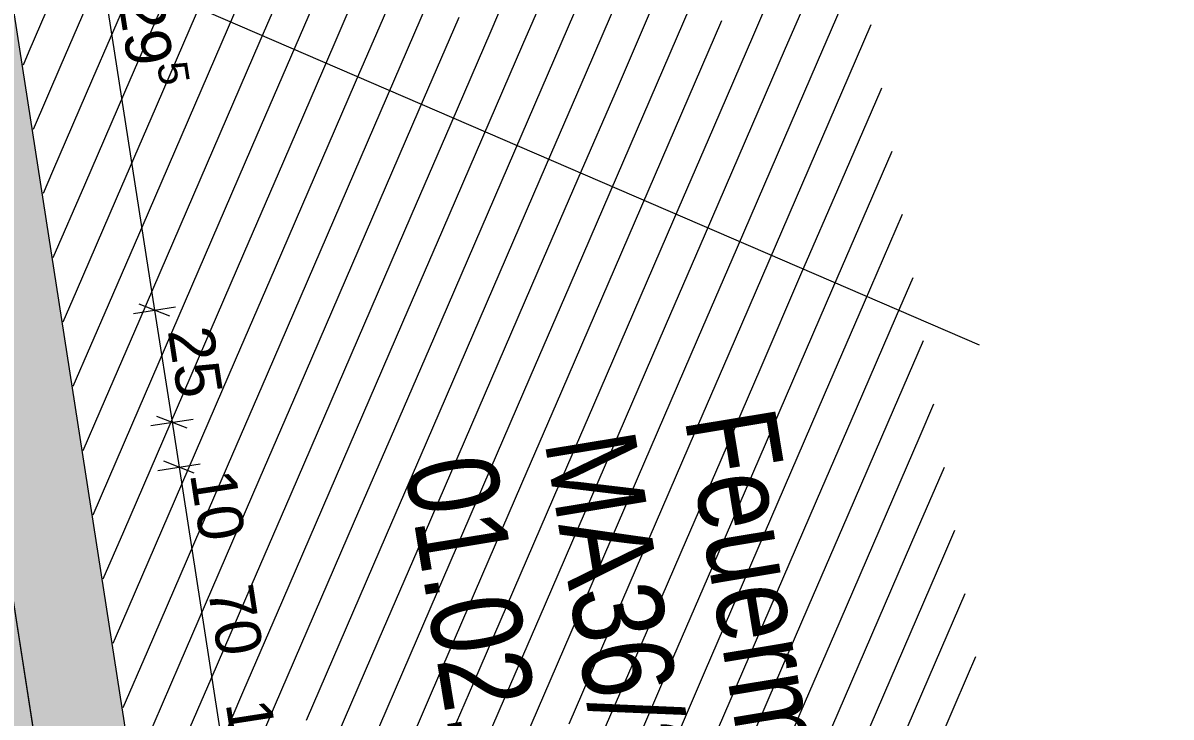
# Model space of a CAD drawing. Header units: millimetres. Extents: x 12535370 to 12566104, y 356204400 to 356234587.
# Drawn here: x 12555867 to 12558395, y 356217126 to 356218655 of the extents above; entities that cross this region are included whole.
import ezdxf
from ezdxf.enums import TextEntityAlignment as Align

# ---------------------------------------------------------------- set-up
doc = ezdxf.new("R2010")
doc.units = ezdxf.units.MM
doc.header["$MEASUREMENT"] = 0
doc.linetypes.add('Dot & Dashed', pattern=[6702.78, 3527.78, -1763.89, 0, -1411.11])
for name, color, linetype in [('New_015 Innenwände', 7, 'Continuous'), ('New_035 Decken', 7, 'Continuous'), ('New_290 Raster _ Achsen', 7, 'Continuous'), ('New_GRUNDSTÜCKSGRENZE', 7, 'Continuous')]:
    doc.layers.add(name, color=color, linetype=linetype)
for name, color, linetype, lineweight in [('New_015 Innenwände_Pen_No__1', 7, 'Continuous', 13), ('New_035 Decken_Pen_No__1', 7, 'Continuous', 13), ('New_255 Plangrafiken_Pen_No__1', 7, 'Continuous', 13), ('New_255 Plangrafiken_Pen_No__39', 8, 'Continuous', 13), ('New_290 Raster _ Achsen_Pen_No__108', 7, 'Continuous', 13), ('New_GRUNDSTÜCKSGRENZE_Pen_No__1', 7, 'Continuous', 13)]:
    doc.layers.add(name, color=color, linetype=linetype, lineweight=lineweight)
doc.styles.add('GENERATED_STYLE_1', font='arial.ttf')
doc.styles.add('GENERATED_STYLE_2', font='arial.ttf', dxfattribs={"width": 0.8})
doc.dimstyles.new('GENERATED_STYLE__3', dxfattribs={"dimtxt": 100, "dimasz": 47.5, "dimexe": 0.18, "dimexo": 2, "dimgap": 0, "dimtad": 1, "dimlfac": 0.001, "dimzin": 0, "dimdsep": 46, "dimtxsty": 'GENERATED_STYLE_1', "dimblk": 'ARROWHEAD_2', "dimblk1": 'ARROWHEAD_2', "dimblk2": 'ARROWHEAD_2', "dimcen": 0.09, "dimclrd": 7, "dimclre": 7, "dimclrt": 7, "dimadec": 0, "dimazin": 0, "dimtfac": 1, "dimtdec": 4, "dimtmove": 0, "dimatfit": 3, "dimfxl": 1, "dimtolj": 1, "dimtzin": 0, "dimarcsym": 0})

# ---------------------------------------------------------------- blocks, each defined once
blk = doc.blocks.new('*X27', base_point=(12240439.2, 356160438.4))
at = {"layer": 'New_255 Plangrafiken_Pen_No__39', "color": 8, "linetype": 'Continuous', "lineweight": 13}
for p, q in [((12556406.3, 356218848.6), (12556318.2, 356218644.7)), ((12556406.3, 356218848.6), (12556318.2, 356218644.7)), ((12556984.7, 356218840.7), (12556896.6, 356218636.7)), ((12556984.7, 356218840.7), (12556896.6, 356218636.7)), ((12556476.3, 356218818.3), (12556388.2, 356218614.4)), ((12556476.3, 356218818.3), (12556388.2, 356218614.4)), ((12557563.2, 356218832.7), (12557475.1, 356218628.8)), ((12557563.2, 356218832.7), (12557475.1, 356218628.8)), ((12555967.9, 356218796), (12555879.8, 356218592.1)), ((12555967.9, 356218796), (12555879.8, 356218592.1)), ((12556546.4, 356218788.1), (12556458.3, 356218584.1)), ((12556546.4, 356218788.1), (12556458.3, 356218584.1)), ((12557054.8, 356218810.4), (12556966.7, 356218606.5)), ((12557054.8, 356218810.4), (12556966.7, 356218606.5)), ((12557633.2, 356218802.5), (12557545.2, 356218598.6)), ((12557633.2, 356218802.5), (12557545.2, 356218598.6)), ((12556038, 356218765.7), (12555949.9, 356218561.8)), ((12556038, 356218765.7), (12555949.9, 356218561.8)), ((12557124.8, 356218780.1), (12557036.7, 356218576.2)), ((12557124.8, 356218780.1), (12557036.7, 356218576.2)), ((12557703.3, 356218772.2), (12557615.2, 356218568.3)), ((12557703.3, 356218772.2), (12557615.2, 356218568.3)), ((12556108, 356218735.5), (12556019.9, 356218531.6)), ((12556108, 356218735.5), (12556019.9, 356218531.6)), ((12556616.4, 356218757.8), (12556528.3, 356218553.9)), ((12556616.4, 356218757.8), (12556528.3, 356218553.9)), ((12557194.9, 356218749.9), (12557106.8, 356218546)), ((12557194.9, 356218749.9), (12557106.8, 356218546)), ((12556686.5, 356218727.5), (12556598.4, 356218523.6)), ((12556686.5, 356218727.5), (12556598.4, 356218523.6)), ((12557264.9, 356218719.6), (12557176.9, 356218515.7)), ((12557264.9, 356218719.6), (12557176.9, 356218515.7)), ((12556178.1, 356218705.2), (12556090, 356218501.3)), ((12556178.1, 356218705.2), (12556090, 356218501.3)), ((12556756.5, 356218697.3), (12556668.4, 356218493.4)), ((12556756.5, 356218697.3), (12556668.4, 356218493.4)), ((12557335, 356218689.3), (12557246.9, 356218485.4)), ((12557335, 356218689.3), (12557246.9, 356218485.4)), ((12556248.1, 356218674.9), (12556160, 356218471)), ((12556248.1, 356218674.9), (12556160, 356218471)), ((12556826.6, 356218667), (12556738.5, 356218463.1)), ((12556826.6, 356218667), (12556738.5, 356218463.1)), ((12556318.2, 356218644.7), (12556230.1, 356218440.8)), ((12556318.2, 356218644.7), (12556230.1, 356218440.8)), ((12556896.6, 356218636.7), (12556808.6, 356218432.8)), ((12556896.6, 356218636.7), (12556808.6, 356218432.8)), ((12557405, 356218659.1), (12557317, 356218455.2)), ((12557405, 356218659.1), (12557317, 356218455.2)), ((12557733.8, 356218650.4), (12557685.3, 356218538)), ((12557733.8, 356218650.4), (12557685.3, 356218538)), ((12556388.2, 356218614.4), (12556300.1, 356218410.5)), ((12556388.2, 356218614.4), (12556300.1, 356218410.5)), ((12557475.1, 356218628.8), (12557387, 356218424.9)), ((12557475.1, 356218628.8), (12557387, 356218424.9)), ((12555879.8, 356218592.1), (12555866.8, 356218562)), ((12555879.8, 356218592.1), (12555866.8, 356218562)), ((12556458.3, 356218584.1), (12556370.2, 356218380.2)), ((12556458.3, 356218584.1), (12556370.2, 356218380.2)), ((12556966.7, 356218606.5), (12556878.6, 356218402.6)), ((12556966.7, 356218606.5), (12556878.6, 356218402.6)), ((12557545.2, 356218598.6), (12557457.1, 356218394.7)), ((12557545.2, 356218598.6), (12557457.1, 356218394.7)), ((12555949.9, 356218561.8), (12555888.8, 356218420.4)), ((12555949.9, 356218561.8), (12555888.8, 356218420.4)), ((12557036.7, 356218576.2), (12556948.7, 356218372.3)), ((12557036.7, 356218576.2), (12556948.7, 356218372.3)), ((12557615.2, 356218568.3), (12557527.1, 356218364.4)), ((12557615.2, 356218568.3), (12557527.1, 356218364.4)), ((12556528.3, 356218553.9), (12556440.2, 356218350)), ((12556528.3, 356218553.9), (12556440.2, 356218350)), ((12557106.8, 356218546), (12557018.7, 356218342.1)), ((12557106.8, 356218546), (12557018.7, 356218342.1)), ((12557685.3, 356218538), (12557597.2, 356218334.1)), ((12557685.3, 356218538), (12557597.2, 356218334.1)), ((12556019.9, 356218531.6), (12555931.8, 356218327.6)), ((12556019.9, 356218531.6), (12555931.8, 356218327.6)), ((12556598.4, 356218523.6), (12556510.3, 356218319.7)), ((12556598.4, 356218523.6), (12556510.3, 356218319.7)), ((12557176.9, 356218515.7), (12557088.8, 356218311.8)), ((12557176.9, 356218515.7), (12557088.8, 356218311.8)), ((12557755.3, 356218507.8), (12557667.2, 356218303.9)), ((12557755.3, 356218507.8), (12557667.2, 356218303.9)), ((12557756.8, 356218511.2), (12557755.3, 356218507.8)), ((12557756.8, 356218511.2), (12557755.3, 356218507.8)), ((12556090, 356218501.3), (12556001.9, 356218297.4)), ((12556090, 356218501.3), (12556001.9, 356218297.4)), ((12556668.4, 356218493.4), (12556580.4, 356218289.5)), ((12556668.4, 356218493.4), (12556580.4, 356218289.5)), ((12557246.9, 356218485.4), (12557158.8, 356218281.5)), ((12557246.9, 356218485.4), (12557158.8, 356218281.5)), ((12556160, 356218471), (12556071.9, 356218267.1)), ((12556160, 356218471), (12556071.9, 356218267.1)), ((12556738.5, 356218463.1), (12556650.4, 356218259.2)), ((12556738.5, 356218463.1), (12556650.4, 356218259.2)), ((12556230.1, 356218440.8), (12556142, 356218236.9)), ((12556230.1, 356218440.8), (12556142, 356218236.9)), ((12556808.6, 356218432.8), (12556720.5, 356218228.9)), ((12556808.6, 356218432.8), (12556720.5, 356218228.9)), ((12557317, 356218455.2), (12557228.9, 356218251.3)), ((12557317, 356218455.2), (12557228.9, 356218251.3)), ((12556300.1, 356218410.5), (12556212.1, 356218206.6)), ((12556300.1, 356218410.5), (12556212.1, 356218206.6)), ((12557387, 356218424.9), (12557298.9, 356218221)), ((12557387, 356218424.9), (12557298.9, 356218221)), ((12556878.6, 356218402.6), (12556790.5, 356218198.7)), ((12556878.6, 356218402.6), (12556790.5, 356218198.7)), ((12557457.1, 356218394.7), (12557369, 356218190.7)), ((12557457.1, 356218394.7), (12557369, 356218190.7)), ((12556370.2, 356218380.2), (12556282.1, 356218176.3)), ((12556370.2, 356218380.2), (12556282.1, 356218176.3)), ((12556948.7, 356218372.3), (12556860.6, 356218168.4)), ((12556948.7, 356218372.3), (12556860.6, 356218168.4)), ((12557527.1, 356218364.4), (12557439, 356218160.5)), ((12557527.1, 356218364.4), (12557439, 356218160.5)), ((12557779.8, 356218372), (12557737.3, 356218273.6)), ((12557779.8, 356218372), (12557737.3, 356218273.6)), ((12556440.2, 356218350), (12556352.2, 356218146.1)), ((12556440.2, 356218350), (12556352.2, 356218146.1)), ((12557018.7, 356218342.1), (12556930.6, 356218138.1)), ((12557018.7, 356218342.1), (12556930.6, 356218138.1)), ((12557597.2, 356218334.1), (12557509.1, 356218130.2)), ((12557597.2, 356218334.1), (12557509.1, 356218130.2)), ((12555931.8, 356218327.6), (12555910.8, 356218278.9)), ((12555931.8, 356218327.6), (12555910.8, 356218278.9)), ((12556510.3, 356218319.7), (12556422.2, 356218115.8)), ((12556510.3, 356218319.7), (12556422.2, 356218115.8)), ((12557088.8, 356218311.8), (12557000.7, 356218107.9)), ((12557088.8, 356218311.8), (12557000.7, 356218107.9)), ((12556001.9, 356218297.4), (12555932.7, 356218137.3)), ((12556001.9, 356218297.4), (12555932.7, 356218137.3)), ((12556580.4, 356218289.5), (12556492.3, 356218085.5)), ((12556580.4, 356218289.5), (12556492.3, 356218085.5)), ((12557158.8, 356218281.5), (12557070.7, 356218077.6)), ((12557158.8, 356218281.5), (12557070.7, 356218077.6)), ((12557667.2, 356218303.9), (12557579.1, 356218100)), ((12557667.2, 356218303.9), (12557579.1, 356218100)), ((12556071.9, 356218267.1), (12555983.9, 356218063.2)), ((12556071.9, 356218267.1), (12555983.9, 356218063.2)), ((12556650.4, 356218259.2), (12556562.3, 356218055.3)), ((12556650.4, 356218259.2), (12556562.3, 356218055.3)), ((12557737.3, 356218273.6), (12557649.2, 356218069.7)), ((12557737.3, 356218273.6), (12557649.2, 356218069.7)), ((12556142, 356218236.9), (12556053.9, 356218032.9)), ((12556142, 356218236.9), (12556053.9, 356218032.9)), ((12557228.9, 356218251.3), (12557140.8, 356218047.4)), ((12557228.9, 356218251.3), (12557140.8, 356218047.4)), ((12557802.8, 356218232.8), (12557719.3, 356218039.4)), ((12557802.8, 356218232.8), (12557719.3, 356218039.4)), ((12556212.1, 356218206.6), (12556124, 356218002.7)), ((12556212.1, 356218206.6), (12556124, 356218002.7)), ((12556720.5, 356218228.9), (12556632.4, 356218025)), ((12556720.5, 356218228.9), (12556632.4, 356218025)), ((12557298.9, 356218221), (12557210.8, 356218017.1)), ((12557298.9, 356218221), (12557210.8, 356218017.1)), ((12556790.5, 356218198.7), (12556702.4, 356217994.8)), ((12556790.5, 356218198.7), (12556702.4, 356217994.8)), ((12557369, 356218190.7), (12557280.9, 356217986.8)), ((12557369, 356218190.7), (12557280.9, 356217986.8)), ((12556282.1, 356218176.3), (12556194, 356217972.4)), ((12556282.1, 356218176.3), (12556194, 356217972.4)), ((12556860.6, 356218168.4), (12556772.5, 356217964.5)), ((12556860.6, 356218168.4), (12556772.5, 356217964.5)), ((12557439, 356218160.5), (12557351, 356217956.6)), ((12557439, 356218160.5), (12557351, 356217956.6)), ((12556352.2, 356218146.1), (12556264.1, 356217942.2)), ((12556352.2, 356218146.1), (12556264.1, 356217942.2)), ((12556930.6, 356218138.1), (12556842.5, 356217934.2)), ((12556930.6, 356218138.1), (12556842.5, 356217934.2)), ((12557509.1, 356218130.2), (12557421, 356217926.3)), ((12557509.1, 356218130.2), (12557421, 356217926.3)), ((12556422.2, 356218115.8), (12556334.1, 356217911.9)), ((12556422.2, 356218115.8), (12556334.1, 356217911.9)), ((12557000.7, 356218107.9), (12556912.6, 356217904)), ((12557000.7, 356218107.9), (12556912.6, 356217904)), ((12556492.3, 356218085.5), (12556404.2, 356217881.6)), ((12556492.3, 356218085.5), (12556404.2, 356217881.6)), ((12557579.1, 356218100), (12557491.1, 356217896)), ((12557579.1, 356218100), (12557491.1, 356217896)), ((12557825.8, 356218093.6), (12557789.3, 356218009.2)), ((12557825.8, 356218093.6), (12557789.3, 356218009.2)), ((12555983.9, 356218063.2), (12555954.7, 356217995.8)), ((12555983.9, 356218063.2), (12555954.7, 356217995.8)), ((12556562.3, 356218055.3), (12556474.2, 356217851.4)), ((12556562.3, 356218055.3), (12556474.2, 356217851.4)), ((12557070.7, 356218077.6), (12556982.7, 356217873.7)), ((12557070.7, 356218077.6), (12556982.7, 356217873.7)), ((12557649.2, 356218069.7), (12557561.1, 356217865.8)), ((12557649.2, 356218069.7), (12557561.1, 356217865.8)), ((12556053.9, 356218032.9), (12555976.7, 356217854.2)), ((12556053.9, 356218032.9), (12555976.7, 356217854.2)), ((12557140.8, 356218047.4), (12557052.7, 356217843.4)), ((12557140.8, 356218047.4), (12557052.7, 356217843.4)), ((12557719.3, 356218039.4), (12557631.2, 356217835.5)), ((12557719.3, 356218039.4), (12557631.2, 356217835.5)), ((12556124, 356218002.7), (12556035.9, 356217798.8)), ((12556124, 356218002.7), (12556035.9, 356217798.8)), ((12556632.4, 356218025), (12556544.3, 356217821.1)), ((12556632.4, 356218025), (12556544.3, 356217821.1)), ((12557210.8, 356218017.1), (12557122.8, 356217813.2)), ((12557210.8, 356218017.1), (12557122.8, 356217813.2)), ((12557789.3, 356218009.2), (12557701.2, 356217805.3)), ((12557789.3, 356218009.2), (12557701.2, 356217805.3)), ((12556702.4, 356217994.8), (12556614.3, 356217790.8)), ((12556702.4, 356217994.8), (12556614.3, 356217790.8)), ((12557280.9, 356217986.8), (12557192.8, 356217782.9)), ((12557280.9, 356217986.8), (12557192.8, 356217782.9)), ((12556194, 356217972.4), (12556105.9, 356217768.5)), ((12556194, 356217972.4), (12556105.9, 356217768.5)), ((12556772.5, 356217964.5), (12556684.4, 356217760.6)), ((12556772.5, 356217964.5), (12556684.4, 356217760.6)), ((12557351, 356217956.6), (12557262.9, 356217752.7)), ((12557351, 356217956.6), (12557262.9, 356217752.7)), ((12557848.8, 356217954.4), (12557771.3, 356217775)), ((12557848.8, 356217954.4), (12557771.3, 356217775)), ((12556264.1, 356217942.2), (12556176, 356217738.2)), ((12556264.1, 356217942.2), (12556176, 356217738.2)), ((12556842.5, 356217934.2), (12556754.5, 356217730.3)), ((12556842.5, 356217934.2), (12556754.5, 356217730.3)), ((12557421, 356217926.3), (12557332.9, 356217722.4)), ((12557421, 356217926.3), (12557332.9, 356217722.4)), ((12556334.1, 356217911.9), (12556246, 356217708)), ((12556334.1, 356217911.9), (12556246, 356217708)), ((12556912.6, 356217904), (12556824.5, 356217700.1)), ((12556912.6, 356217904), (12556824.5, 356217700.1)), ((12556404.2, 356217881.6), (12556316.1, 356217677.7)), ((12556404.2, 356217881.6), (12556316.1, 356217677.7)), ((12557491.1, 356217896), (12557403, 356217692.1)), ((12557491.1, 356217896), (12557403, 356217692.1)), ((12556474.2, 356217851.4), (12556386.2, 356217647.5)), ((12556474.2, 356217851.4), (12556386.2, 356217647.5)), ((12556982.7, 356217873.7), (12556894.6, 356217669.8)), ((12556982.7, 356217873.7), (12556894.6, 356217669.8)), ((12557561.1, 356217865.8), (12557473, 356217661.9)), ((12557561.1, 356217865.8), (12557473, 356217661.9)), ((12557052.7, 356217843.4), (12556964.6, 356217639.5)), ((12557052.7, 356217843.4), (12556964.6, 356217639.5)), ((12557631.2, 356217835.5), (12557543.1, 356217631.6)), ((12557631.2, 356217835.5), (12557543.1, 356217631.6)), ((12556544.3, 356217821.1), (12556456.2, 356217617.2)), ((12556544.3, 356217821.1), (12556456.2, 356217617.2)), ((12557122.8, 356217813.2), (12557034.7, 356217609.3)), ((12557122.8, 356217813.2), (12557034.7, 356217609.3)), ((12557701.2, 356217805.3), (12557613.1, 356217601.3)), ((12557701.2, 356217805.3), (12557613.1, 356217601.3)), ((12557871.8, 356217815.2), (12557841.3, 356217744.7)), ((12557871.8, 356217815.2), (12557841.3, 356217744.7)), ((12556035.9, 356217798.8), (12555998.7, 356217712.6)), ((12556035.9, 356217798.8), (12555998.7, 356217712.6)), ((12556614.3, 356217790.8), (12556526.3, 356217586.9)), ((12556614.3, 356217790.8), (12556526.3, 356217586.9)), ((12557192.8, 356217782.9), (12557104.7, 356217579)), ((12557192.8, 356217782.9), (12557104.7, 356217579)), ((12557771.3, 356217775), (12557683.2, 356217571.1)), ((12557771.3, 356217775), (12557683.2, 356217571.1)), ((12556105.9, 356217768.5), (12556020.6, 356217571.1)), ((12556105.9, 356217768.5), (12556020.6, 356217571.1)), ((12556684.4, 356217760.6), (12556596.3, 356217556.7)), ((12556684.4, 356217760.6), (12556596.3, 356217556.7)), ((12557262.9, 356217752.7), (12557174.8, 356217548.7)), ((12557262.9, 356217752.7), (12557174.8, 356217548.7)), ((12556176, 356217738.2), (12556087.9, 356217534.3)), ((12556176, 356217738.2), (12556087.9, 356217534.3)), ((12556754.5, 356217730.3), (12556666.4, 356217526.4)), ((12556754.5, 356217730.3), (12556666.4, 356217526.4)), ((12557841.3, 356217744.7), (12557753.2, 356217540.8)), ((12557841.3, 356217744.7), (12557753.2, 356217540.8)), ((12556246, 356217708), (12556158, 356217504.1)), ((12556246, 356217708), (12556158, 356217504.1)), ((12556824.5, 356217700.1), (12556736.4, 356217496.1)), ((12556824.5, 356217700.1), (12556736.4, 356217496.1)), ((12557332.9, 356217722.4), (12557244.8, 356217518.5)), ((12557332.9, 356217722.4), (12557244.8, 356217518.5)), ((12556316.1, 356217677.7), (12556228, 356217473.8)), ((12556316.1, 356217677.7), (12556228, 356217473.8)), ((12557403, 356217692.1), (12557314.9, 356217488.2)), ((12557403, 356217692.1), (12557314.9, 356217488.2)), ((12557894.8, 356217676), (12557823.3, 356217510.6)), ((12557894.8, 356217676), (12557823.3, 356217510.6)), ((12556894.6, 356217669.8), (12556806.5, 356217465.9)), ((12556894.6, 356217669.8), (12556806.5, 356217465.9)), ((12557473, 356217661.9), (12557384.9, 356217458)), ((12557473, 356217661.9), (12557384.9, 356217458)), ((12556386.2, 356217647.5), (12556298.1, 356217443.5)), ((12556386.2, 356217647.5), (12556298.1, 356217443.5)), ((12556964.6, 356217639.5), (12556876.5, 356217435.6)), ((12556964.6, 356217639.5), (12556876.5, 356217435.6)), ((12557543.1, 356217631.6), (12557455, 356217427.7)), ((12557543.1, 356217631.6), (12557455, 356217427.7)), ((12556456.2, 356217617.2), (12556368.1, 356217413.3)), ((12556456.2, 356217617.2), (12556368.1, 356217413.3)), ((12557034.7, 356217609.3), (12556946.6, 356217405.4)), ((12557034.7, 356217609.3), (12556946.6, 356217405.4)), ((12557613.1, 356217601.3), (12557525.1, 356217397.4)), ((12557613.1, 356217601.3), (12557525.1, 356217397.4)), ((12556526.3, 356217586.9), (12556438.2, 356217383)), ((12556526.3, 356217586.9), (12556438.2, 356217383)), ((12557104.7, 356217579), (12557016.6, 356217375.1)), ((12557104.7, 356217579), (12557016.6, 356217375.1)), ((12556596.3, 356217556.7), (12556508.2, 356217352.8)), ((12556596.3, 356217556.7), (12556508.2, 356217352.8)), ((12557174.8, 356217548.7), (12557086.7, 356217344.8)), ((12557174.8, 356217548.7), (12557086.7, 356217344.8)), ((12557683.2, 356217571.1), (12557595.1, 356217367.2)), ((12557683.2, 356217571.1), (12557595.1, 356217367.2)), ((12556087.9, 356217534.3), (12556042.6, 356217429.5)), ((12556087.9, 356217534.3), (12556042.6, 356217429.5)), ((12556666.4, 356217526.4), (12556578.3, 356217322.5)), ((12556666.4, 356217526.4), (12556578.3, 356217322.5)), ((12557753.2, 356217540.8), (12557665.2, 356217336.9)), ((12557753.2, 356217540.8), (12557665.2, 356217336.9)), ((12557917.8, 356217536.8), (12557893.4, 356217480.3)), ((12557917.8, 356217536.8), (12557893.4, 356217480.3)), ((12556158, 356217504.1), (12556069.9, 356217300.2)), ((12556158, 356217504.1), (12556069.9, 356217300.2)), ((12557244.8, 356217518.5), (12557156.8, 356217314.6)), ((12557244.8, 356217518.5), (12557156.8, 356217314.6)), ((12557823.3, 356217510.6), (12557735.2, 356217306.6)), ((12557823.3, 356217510.6), (12557735.2, 356217306.6)), ((12556228, 356217473.8), (12556139.9, 356217269.9)), ((12556228, 356217473.8), (12556139.9, 356217269.9)), ((12556736.4, 356217496.1), (12556648.3, 356217292.2)), ((12556736.4, 356217496.1), (12556648.3, 356217292.2)), ((12557314.9, 356217488.2), (12557226.8, 356217284.3)), ((12557314.9, 356217488.2), (12557226.8, 356217284.3)), ((12557893.4, 356217480.3), (12557805.3, 356217276.4)), ((12557893.4, 356217480.3), (12557805.3, 356217276.4)), ((12556806.5, 356217465.9), (12556718.4, 356217262)), ((12556806.5, 356217465.9), (12556718.4, 356217262)), ((12557384.9, 356217458), (12557296.9, 356217254)), ((12557384.9, 356217458), (12557296.9, 356217254)), ((12556298.1, 356217443.5), (12556210, 356217239.6)), ((12556298.1, 356217443.5), (12556210, 356217239.6)), ((12556876.5, 356217435.6), (12556788.4, 356217231.7)), ((12556876.5, 356217435.6), (12556788.4, 356217231.7)), ((12557455, 356217427.7), (12557366.9, 356217223.8)), ((12557455, 356217427.7), (12557366.9, 356217223.8)), ((12556368.1, 356217413.3), (12556280, 356217209.4)), ((12556368.1, 356217413.3), (12556280, 356217209.4)), ((12556946.6, 356217405.4), (12556858.5, 356217201.4)), ((12556946.6, 356217405.4), (12556858.5, 356217201.4)), ((12557525.1, 356217397.4), (12557437, 356217193.5)), ((12557525.1, 356217397.4), (12557437, 356217193.5)), ((12557940.8, 356217397.6), (12557875.3, 356217246.1)), ((12557940.8, 356217397.6), (12557875.3, 356217246.1)), ((12556438.2, 356217383), (12556350.1, 356217179.1)), ((12556438.2, 356217383), (12556350.1, 356217179.1)), ((12557016.6, 356217375.1), (12556928.6, 356217171.2)), ((12557016.6, 356217375.1), (12556928.6, 356217171.2)), ((12556508.2, 356217352.8), (12556420.1, 356217148.8)), ((12556508.2, 356217352.8), (12556420.1, 356217148.8)), ((12557086.7, 356217344.8), (12556998.6, 356217140.9)), ((12557086.7, 356217344.8), (12556998.6, 356217140.9)), ((12557595.1, 356217367.2), (12557507, 356217163.3)), ((12557595.1, 356217367.2), (12557507, 356217163.3)), ((12556578.3, 356217322.5), (12556490.2, 356217118.6)), ((12556578.3, 356217322.5), (12556490.2, 356217118.6)), ((12557665.2, 356217336.9), (12557577.1, 356217133)), ((12557665.2, 356217336.9), (12557577.1, 356217133)), ((12556069.9, 356217300.2), (12556064.6, 356217287.9)), ((12556069.9, 356217300.2), (12556064.6, 356217287.9)), ((12557156.8, 356217314.6), (12557068.7, 356217110.7)), ((12557156.8, 356217314.6), (12557068.7, 356217110.7)), ((12557735.2, 356217306.6), (12557647.1, 356217102.7)), ((12557735.2, 356217306.6), (12557647.1, 356217102.7)), ((12556139.9, 356217269.9), (12556086.6, 356217146.4)), ((12556139.9, 356217269.9), (12556086.6, 356217146.4)), ((12556648.3, 356217292.2), (12556560.3, 356217088.3)), ((12556648.3, 356217292.2), (12556560.3, 356217088.3)), ((12557226.8, 356217284.3), (12557138.7, 356217080.4)), ((12557226.8, 356217284.3), (12557138.7, 356217080.4)), ((12557805.3, 356217276.4), (12557717.2, 356217072.5)), ((12557805.3, 356217276.4), (12557717.2, 356217072.5)), ((12556718.4, 356217262), (12556630.3, 356217058.1)), ((12556718.4, 356217262), (12556630.3, 356217058.1)), ((12557296.9, 356217254), (12557208.8, 356217050.1)), ((12557296.9, 356217254), (12557208.8, 356217050.1)), ((12557875.3, 356217246.1), (12557787.2, 356217042.2)), ((12557875.3, 356217246.1), (12557787.2, 356217042.2)), ((12557963.8, 356217258.4), (12557945.4, 356217215.9)), ((12557963.8, 356217258.4), (12557945.4, 356217215.9)), ((12556210, 356217239.6), (12556121.9, 356217035.7)), ((12556210, 356217239.6), (12556121.9, 356217035.7)), ((12556788.4, 356217231.7), (12556700.4, 356217027.8)), ((12556788.4, 356217231.7), (12556700.4, 356217027.8)), ((12557366.9, 356217223.8), (12557278.8, 356217019.9)), ((12557366.9, 356217223.8), (12557278.8, 356217019.9)), ((12556280, 356217209.4), (12556191.9, 356217005.5)), ((12556280, 356217209.4), (12556191.9, 356217005.5)), ((12556858.5, 356217201.4), (12556770.4, 356216997.5)), ((12556858.5, 356217201.4), (12556770.4, 356216997.5)), ((12557437, 356217193.5), (12557348.9, 356216989.6)), ((12557437, 356217193.5), (12557348.9, 356216989.6)), ((12557945.4, 356217215.9), (12557857.3, 356217011.9)), ((12557945.4, 356217215.9), (12557857.3, 356217011.9)), ((12556350.1, 356217179.1), (12556262, 356216975.2)), ((12556350.1, 356217179.1), (12556262, 356216975.2)), ((12556928.6, 356217171.2), (12556840.5, 356216967.3)), ((12556928.6, 356217171.2), (12556840.5, 356216967.3)), ((12556420.1, 356217148.8), (12556332.1, 356216944.9)), ((12556420.1, 356217148.8), (12556332.1, 356216944.9)), ((12557507, 356217163.3), (12557418.9, 356216959.3)), ((12557507, 356217163.3), (12557418.9, 356216959.3)), ((12556998.6, 356217140.9), (12556910.5, 356216937)), ((12556998.6, 356217140.9), (12556910.5, 356216937)), ((12557577.1, 356217133), (12557489, 356216929.1)), ((12557577.1, 356217133), (12557489, 356216929.1))]:
    blk.add_line(p, q, dxfattribs=at)
blk = doc.blocks.new('Fill_1', base_point=(12240439.2, 356160438.4))
at = {"layer": 'New_255 Plangrafiken_Pen_No__39', "color": 8, "linetype": 'Continuous', "lineweight": 13}
blk.add_blockref('*X27', (12240439.2, 356160438.4), dxfattribs=at)
blk = doc.blocks.new('Slab_1', base_point=(12539360.9, 356214097.6))
at = {"layer": 'New_035 Decken_Pen_No__1', "color": 7, "linetype": 'Continuous', "lineweight": 13, "flags": 128}
blk.add_lwpolyline([(12539360.9, 356214097.6), (12557578.6, 356206227.8), (12554930.7, 356223270.2), (12544734.3, 356227674.9), (12543285.2, 356224007.9), (12543065.9, 356223453.8), (12542457.4, 356221915.9), (12541606.4, 356219765.4), (12540339.4, 356216563.5), (12539802, 356215205.5)], close=True, dxfattribs=at)
blk = doc.blocks.new('Wall_7', base_point=(12555111.4, 356223410.1))
at = {"layer": 'New_015 Innenwände', "linetype": 'Continuous', "lineweight": 0, "true_color": 0x000000}
h = blk.add_hatch(dxfattribs=at)
h.set_pattern_fill('BETON_BEWEHRT_SN46', color=18, style=0, pattern_type=2)
h.set_pattern_definition([(45, (12240439.16, 356160438.36), (-70.710678, 70.710678), [30, -20]), (45, (12240403.8, 356160473.71), (-70.710678, 70.710678), [100, 0])])
h.paths.add_polyline_path([(12555404.4, 356218918.6), (12557325.4, 356206555.1), (12557542.4, 356206461.3), (12555621.4, 356218824.9)])
h = blk.add_hatch(dxfattribs=at)
h.set_pattern_fill('DÄMMSTOFF__POLYSTYROL_EPS', color=18, style=0, pattern_type=2)
h.set_pattern_definition([(188.831587, (12240439.157, 356160438.356), (-7.9776854, 51.345463), [30, -60]), (188.831587, (12240398.68, 356160405.774), (-7.9776854, 51.345463), [30, -60]), (248.831587, (12240409.51, 356160433.75), (-48.455318, 18.763853), [30, -60]), (248.831587, (12240417.49, 356160382.404), (-48.455318, 18.763853), [30, -60]), (308.831587, (12240439.157, 356160438.356), (40.477632, 32.5816096), [30, -60]), (308.831587, (12240447.134, 356160387.01), (40.477632, 32.5816096), [30, -60])])
h.paths.add_polyline_path([(12555621.4, 356218824.9), (12557578.6, 356206227.8), (12557795.6, 356206134.1), (12555838.4, 356218731.2)])
at = {"layer": 'New_015 Innenwände_Pen_No__1', "color": 7, "linetype": 'Continuous', "lineweight": 13}
blk.add_line((12557542.4, 356206461.3), (12555621.4, 356218824.9), dxfattribs=at)
at = {"layer": 'New_015 Innenwände_Pen_No__1', "color": 7, "linetype": 'Continuous', "lineweight": 13, "flags": 128}
blk.add_lwpolyline([(12557831.9, 356205900.5), (12555147.7, 356223176.5)], dxfattribs=at)
blk = doc.blocks.new('Standard grid marker[45]', base_point=(12541508.9, 356225057.5))
at = {"layer": 'New_290 Raster _ Achsen_Pen_No__108', "color": 7, "linetype": 'Dot & Dashed', "lineweight": 13}
blk.add_line((12542426.9, 356224660.9), (12563430.3, 356215587.8), dxfattribs=at)
at = {"layer": 'New_290 Raster _ Achsen_Pen_No__108', "color": 7, "lineweight": 13, "style": 'GENERATED_STYLE_1'}
for tag, p in [('AC_MarkerText_1_0', (12541391.5, 356225192.9)), ('AC_MarkerText_1_1', (12564552.3, 356215187.8))]:
    blk.add_attdef(tag, text='', height=150, rotation=336.6365, dxfattribs=at).set_placement(p, align=Align.TOP_CENTER)
blk = doc.blocks.new('*D237', base_point=(12240439.2, 356160438.4))
at = {"layer": 'New_GRUNDSTÜCKSGRENZE_Pen_No__1', "color": 7, "linetype": 'Continuous', "lineweight": 13, "transparency": 16777216}
for p, q in [((12555784.9, 356220413.7), (12555957.3, 356219303.5)), ((12555911, 356219296.3), (12556003.7, 356219310.7)), ((12555991, 356219290.5), (12555923.7, 356219316.5)), ((12555957.3, 356219303.5), (12556156.4, 356218022.3)), ((12556190.1, 356218009.2), (12556122.8, 356218035.3))]:
    blk.add_line(p, q, dxfattribs=at)
at = {"layer": 'New_GRUNDSTÜCKSGRENZE_Pen_No__1', "color": 7, "lineweight": 13, "transparency": 16777216, "insert": (12556028.6, 356218819), "char_height": 100, "attachment_point": 7, "rotation": 278.8316, "style": 'GENERATED_STYLE_1'}
blk.add_mtext('\\A1;{\\pql;\\fArial|b0|i0|c0|p0;\\W1.000000;1,29\\fArial|b0|i0|c0|p0;\\W1.000000;\\A1{\\H.66x;\\S5^  ;}}', dxfattribs=at)
blk = doc.blocks.new('ARROWHEAD_2')
at = {"color": 0, "linetype": 'Continuous', "lineweight": 0}
for p, q in [((-0.378, -0.655), (0.378, 0.655)), ((0, 0), (-1, 0))]:
    blk.add_line(p, q, dxfattribs=at)
blk = doc.blocks.new('*D238', base_point=(12240439.2, 356160438.4))
at = {"layer": 'New_GRUNDSTÜCKSGRENZE_Pen_No__1', "color": 7, "linetype": 'Continuous', "lineweight": 13, "transparency": 16777216}
for p, q in [((12555957.3, 356219303.5), (12556156.4, 356218022.3)), ((12556110.1, 356218015.1), (12556202.7, 356218029.4)), ((12556190.1, 356218009.2), (12556122.8, 356218035.3)), ((12556156.4, 356218022.3), (12556194.8, 356217775.2)), ((12556148.5, 356217768), (12556241.1, 356217782.4)), ((12556228.4, 356217762.2), (12556161.1, 356217788.2))]:
    blk.add_line(p, q, dxfattribs=at)
at = {"layer": 'New_GRUNDSTÜCKSGRENZE_Pen_No__1', "color": 7, "lineweight": 13, "transparency": 16777216, "insert": (12556183.7, 356217977.2), "char_height": 100, "attachment_point": 7, "rotation": 278.8316, "style": 'GENERATED_STYLE_1'}
blk.add_mtext('\\A1;{\\pql;\\fArial|b0|i0|c0|p0;\\W1.000000;25}', dxfattribs=at)
blk = doc.blocks.new('*D239', base_point=(12240439.2, 356160438.4))
at = {"layer": 'New_GRUNDSTÜCKSGRENZE_Pen_No__1', "color": 7, "linetype": 'Continuous', "lineweight": 13, "transparency": 16777216}
for p, q in [((12556228.4, 356217762.2), (12556161.1, 356217788.2)), ((12556194.8, 356217775.2), (12556210.2, 356217676.4)), ((12556243.8, 356217663.4), (12556176.5, 356217689.4))]:
    blk.add_line(p, q, dxfattribs=at)
blk = doc.blocks.new('*D240', base_point=(12240439.2, 356160438.4))
at = {"layer": 'New_GRUNDSTÜCKSGRENZE_Pen_No__1', "color": 7, "linetype": 'Continuous', "lineweight": 13, "transparency": 16777216}
for p, q in [((12556194.8, 356217775.2), (12556210.2, 356217676.4)), ((12556163.8, 356217669.2), (12556256.5, 356217683.6)), ((12556243.8, 356217663.4), (12556176.5, 356217689.4)), ((12556210.2, 356217676.4), (12556317.6, 356216984.7)), ((12556271.3, 356216977.5), (12556363.9, 356216991.9)), ((12556351.3, 356216971.7), (12556284, 356216997.7)), ((12556317.6, 356216984.7), (12556333, 356216885.9))]:
    blk.add_line(p, q, dxfattribs=at)
at = {"layer": 'New_GRUNDSTÜCKSGRENZE_Pen_No__1', "color": 7, "lineweight": 13, "transparency": 16777216, "char_height": 100, "attachment_point": 7, "rotation": 278.8316, "style": 'GENERATED_STYLE_1'}
for s, insert in [('\\A1;{\\pql;\\fArial|b0|i0|c0|p0;\\W1.000000;10}', (12556232.7, 356217661.6)), ('\\A1;{\\pql;\\fArial|b0|i0|c0|p0;\\W1.000000;70}', (12556271.9, 356217409)), ('\\A1;{\\pql;\\fArial|b0|i0|c0|p0;\\W1.000000;10}', (12556311.2, 356217156.4))]:
    blk.add_mtext(s, dxfattribs=dict(at, insert=insert))

msp = doc.modelspace()

# ---------------------------------------------------------------- block references
at = {"layer": 'New_015 Innenwände', "color": 7, "lineweight": 13}
msp.add_blockref('Wall_7', (12555111.397, 356223410.052), dxfattribs=at)
at = {"layer": 'New_035 Decken', "color": 7, "linetype": 'Continuous', "lineweight": 13}
msp.add_blockref('Slab_1', (12539360.947, 356214097.55), dxfattribs=at)
at = {"layer": 'New_255 Plangrafiken_Pen_No__39', "color": 8, "linetype": 'Continuous', "lineweight": 13}
msp.add_blockref('Fill_1', (12240439.157, 356160438.356), dxfattribs=at)
at = {"layer": 'New_290 Raster _ Achsen', "color": 7, "linetype": 'Continuous', "lineweight": 13}
msp.add_blockref('Standard grid marker[45]', (12541508.851, 356225057.46), dxfattribs=at)

# ---------------------------------------------------------------- texts
at = {"layer": 'New_255 Plangrafiken_Pen_No__1', "color": 7, "linetype": 'Continuous', "lineweight": 13, "insert": (12556703.624, 356217682.049), "char_height": 200, "attachment_point": 7, "rotation": 279.380775, "line_spacing_factor": 0.937161, "style": 'GENERATED_STYLE_2'}
msp.add_mtext('\\A1;{\\pql;\\fArial|b0|i0|c0|p0;\\W0.800000;Feuermauer lt.Beweilligung\\P\\pql;\\fArial|b0|i0|c0|p0;\\W0.800000;MA36/3-Rennweg 15/1/72 von\\P\\pql;\\fArial|b0|i0|c0|p0;\\W0.800000;01.02.1972}', dxfattribs=at)

# ---------------------------------------------------------------- dimensions: what is measured, and where the dimension line sits
at = {"layer": 'New_GRUNDSTÜCKSGRENZE', "color": 7, "linetype": 'Continuous', "lineweight": 13}
for base, p1, p2, picture, middle in [((12556156.416, 356218022.252), (12555359.085, 356219210.553), (12555508.76, 356217921.624), '*D237', (12556142.241, 356218569.421)), ((12556194.799, 356217775.216), (12555508.76, 356217921.624), (12555547.147, 356217674.589), '*D238', (12556244.752, 356217909.649)), ((12556210.152, 356217676.402), (12555547.147, 356217674.589), (12555562.502, 356217575.775), '*D239', (12556293.779, 356217594.1)), ((12556317.623, 356216984.701), (12555562.502, 356217575.775), (12555669.986, 356216884.076), '*D240', (12556333.032, 356217341.466))]:
    dim = msp.add_linear_dim(base=base, p1=p1, p2=p2, angle=278.831587, dimstyle='GENERATED_STYLE__3', dxfattribs=at)
    dim.commit()
    dim.dimension.update_dxf_attribs({"geometry": picture, "text_midpoint": middle, "dimtype": 160, "text_rotation": 278.831587})

doc.saveas('drawing.dxf')
